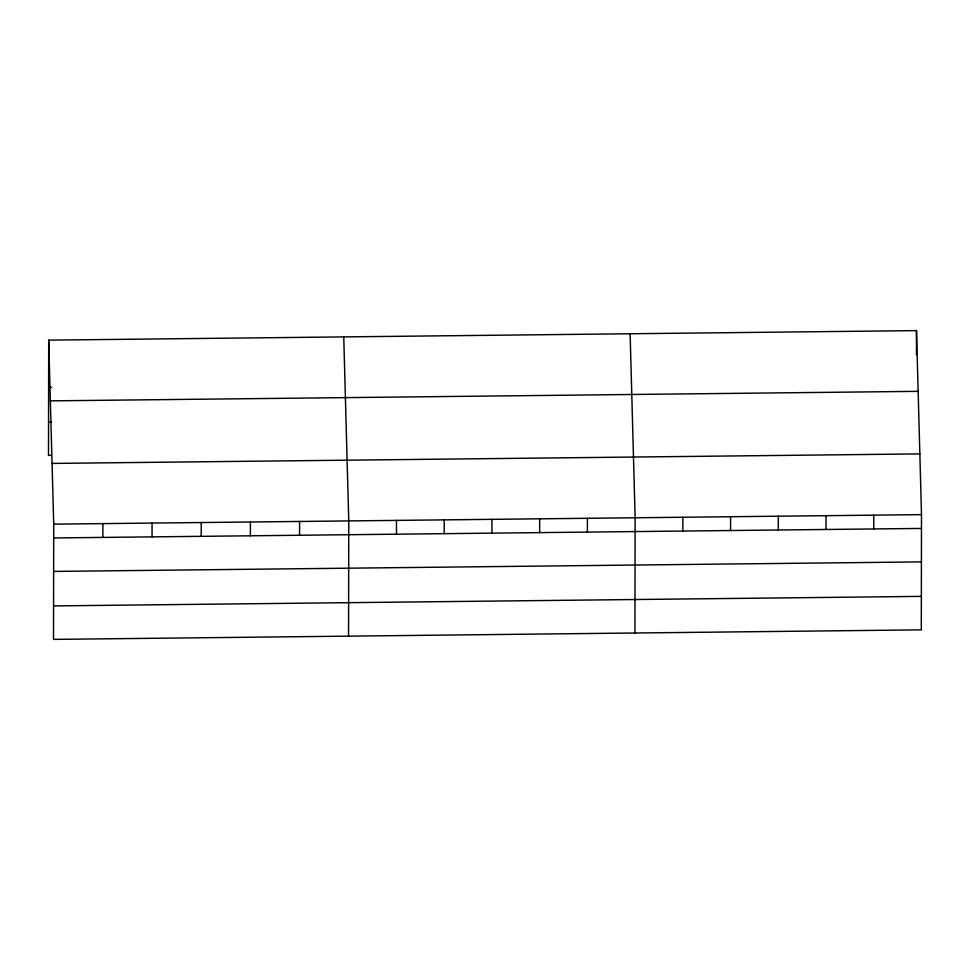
<?xml version="1.0" encoding="UTF-8"?>
<svg xmlns="http://www.w3.org/2000/svg" width="970" height="970" viewBox="0 0 970 970"><rect width="100%" height="100%" fill="white"/><g stroke="black" fill="none" stroke-linecap="round" stroke-linejoin="round"><path stroke-width="1.45" d="M48.706 340.143L53.714 524.152L53.508 639.388L921.294 629.857L921.5 514.633L916.492 330.612L48.706 340.143L48.5 455.366L51.483 455.342M102.856 537.416L102.881 523.618M152.035 536.871L152.06 523.072M201.214 536.337L201.239 522.539M250.381 535.792L250.405 521.993M299.56 535.258L299.584 521.46M348.557 636.138L348.763 520.914L343.744 336.905M396.463 534.191L396.487 520.393M444.187 533.67L444.212 519.871M491.923 533.148L491.948 519.338M539.647 532.627L539.672 518.817M587.383 532.093L587.396 518.295M634.926 632.998L635.132 517.774L630.124 333.765M682.831 531.051L682.856 517.252M730.568 530.529L730.592 516.719M778.292 529.996L778.316 516.198M826.016 529.474L826.04 515.676M873.752 528.953L873.776 515.155M916.444 354.608L916.492 330.612M48.621 387.418L51.604 387.382M50.355 400.865L918.141 391.346M48.561 421.901L51.543 421.865M52.053 463.43L919.851 453.899M53.714 524.152L921.5 514.633M53.689 537.95L921.476 528.432M53.629 571.427L921.415 561.897M53.568 605.91L921.354 596.38"/></g></svg>
